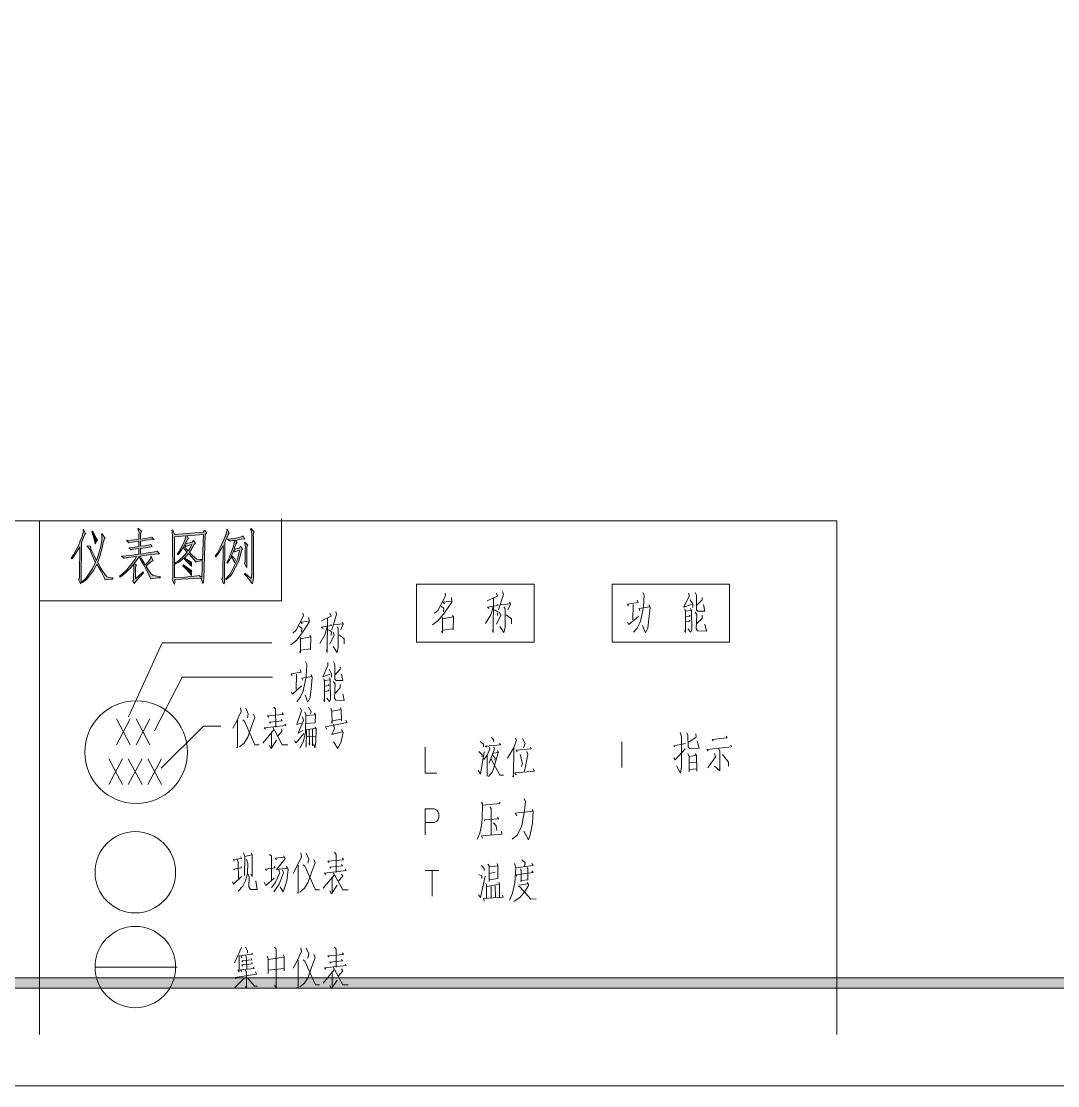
# Model space of a CAD drawing. Header units: millimetres. Extents: x 0 to 829, y 0 to 586.
# Drawn here: x 257.7 to 357.2, y 0 to 102.1 of the extents above; entities that cross this region are included whole.
import ezdxf

# ---------------------------------------------------------------- set-up
doc = ezdxf.new("R2010")
doc.units = ezdxf.units.MM

msp = doc.modelspace()

# ---------------------------------------------------------------- hatches: boundary and pattern name
h = msp.add_hatch(color=0)
h.dxf.hatch_style = 2
h.paths.add_polyline_path([(263.489722, 48.454028), (263.479139, 48.284694), (263.443861, 48.161222), (263.415639, 48.207083), (263.235722, 48.566917), (263.281583, 48.644528), (263.327444, 48.859722), (263.327444, 48.993778), (263.345083, 51.724278), (263.200444, 51.442056), (262.822972, 50.856444), (262.586611, 50.549528), (262.533694, 50.64125), (262.79475, 51.02225), (263.228667, 51.840694), (263.398, 52.274611), (263.570861, 52.708528), (263.704917, 53.24475), (263.669639, 53.347056), (263.722556, 53.389389), (263.923639, 52.962528), (263.902472, 52.983694), (263.831917, 52.884917), (263.779, 52.761444), (263.722556, 52.623861), (263.5885, 52.285194), (263.507361, 52.084111)])
h = msp.add_hatch(color=0)
h.dxf.hatch_style = 2
h.paths.add_polyline_path([(264.590389, 53.209472), (264.742083, 52.92725), (264.967861, 52.521556), (265.038417, 52.398083), (264.996083, 52.285194), (264.897306, 52.084111), (264.840861, 51.992389), (264.795, 52.197), (264.632722, 52.772028), (264.516306, 53.142444)])
h = msp.add_hatch(color=0)
h.dxf.hatch_style = 2
h.paths.add_polyline_path([(270.125472, 48.655111), (270.100778, 48.792694), (269.550444, 49.861611), (269.024806, 50.8), (268.908389, 50.605972), (268.682611, 50.267306), (268.576778, 50.122667), (268.791972, 49.94275), (268.746111, 49.875722), (268.70025, 49.681694), (268.70025, 49.558222), (268.682611, 48.633944), (269.423444, 49.311278), (269.458722, 49.219556), (269.08125, 48.803278), (268.647333, 48.284694), (268.594417, 48.182389), (268.4145, 48.454028), (268.467417, 48.489306), (268.520333, 48.633944), (268.520333, 48.746833), (268.537972, 49.604083), (268.537972, 49.748722), (268.530917, 49.9745), (268.520333, 50.055639), (268.421556, 49.932167), (268.174611, 49.649944), (268.026444, 49.491194), (267.87475, 49.332444), (267.476111, 48.993778), (267.222111, 48.813861), (267.169194, 48.905583), (267.412611, 49.096083), (267.857111, 49.519417), (268.061722, 49.748722), (268.262806, 49.981556), (268.629694, 50.503667), (268.791972, 50.8), (268.259278, 50.729444), (267.645444, 50.64125), (267.564306, 50.616556), (267.349111, 50.821167), (267.500806, 50.821167), (268.340417, 50.912889), (269.024806, 51.001083), (269.024806, 51.540833), (268.693194, 51.509083), (268.312194, 51.452639), (268.269861, 51.431472), (268.068778, 51.632556), (268.1605, 51.621972), (268.63675, 51.678417), (269.024806, 51.745444), (269.024806, 52.242861), (268.601472, 52.197), (268.114639, 52.129972), (268.051139, 52.105278), (267.835944, 52.331056), (267.945306, 52.331056), (268.537972, 52.3875), (269.024806, 52.443944), (269.024806, 52.849639), (269.035389, 53.05425), (268.982472, 53.347056), (268.918972, 53.43525), (268.95425, 53.502278), (269.296444, 53.188306), (269.232944, 53.142444), (269.180028, 52.941361), (269.187083, 52.782611), (269.187083, 52.465111), (269.603361, 52.510972), (270.143111, 52.602694), (270.270111, 52.648556), (270.485306, 52.422778), (270.35125, 52.422778), (269.702139, 52.341639), (269.187083, 52.264028), (269.187083, 51.766611), (269.585722, 51.823056), (270.054917, 51.914778), (270.125472, 51.946528), (270.305389, 51.745444), (270.217194, 51.724278), (269.656278, 51.632556), (269.187083, 51.565528), (269.187083, 51.02225), (269.910278, 51.124556), (270.711083, 51.262139), (270.792222, 51.293889), (271.010944, 51.046944), (270.873361, 51.046944), (269.9385, 50.934056), (269.134167, 50.821167), (269.250583, 50.630667), (269.504583, 50.210861), (269.638639, 49.988611), (269.737417, 50.076806), (269.924389, 50.284944), (270.009056, 50.404889), (270.093722, 50.521306), (270.171333, 50.718861), (270.16075, 50.8), (270.217194, 50.821167), (270.379472, 50.348444), (270.333611, 50.369611), (270.199556, 50.313167), (270.107833, 50.235556), (270.019639, 50.154417), (269.818556, 49.963917), (269.712722, 49.851028), (269.9385, 49.480611), (270.238361, 49.060806), (270.315972, 49.018472), (270.393583, 48.972611), (270.767528, 48.895), (271.063861, 48.859722), (271.063861, 48.725667), (270.831028, 48.725667), (270.361833, 48.690389)])
h = msp.add_hatch(color=0)
h.paths.add_polyline_path([(275.321889, 53.301194), (275.537083, 53.05425), (275.374806, 52.849639), (275.321889, 50.810583), (275.251333, 48.633944), (275.24075, 48.499889), (275.226639, 48.362306), (275.180778, 48.235306), (275.149028, 48.238833), (275.117278, 48.245889), (275.05025, 48.475194), (275.014972, 48.700972), (272.471444, 48.566917), (272.4785, 48.351722), (272.453806, 48.136528), (272.415, 48.136528), (272.217444, 48.566917), (272.245667, 48.644528), (272.273889, 48.813861), (272.273889, 48.905583), (272.252722, 52.578), (272.252722, 52.793194), (272.228028, 53.153028), (272.199806, 53.301194), (272.273889, 53.347056), (272.453806, 52.8955), (275.17725, 53.121278)])
h.paths.add_polyline_path([(272.453806, 48.746833), (273.427472, 48.813861), (274.598694, 48.916167), (274.79625, 48.951444), (275.032611, 48.768), (275.057306, 48.849139), (275.096111, 49.660528), (275.103167, 50.394306), (274.454056, 50.256722), (274.482278, 50.281417), (274.140083, 50.687111), (273.769667, 51.068111), (273.498028, 50.754139), (272.866556, 50.246139), (272.506722, 50.055639), (272.471444, 50.143833), (272.778361, 50.348444), (273.371028, 50.877611), (273.660306, 51.205694), (273.596806, 51.262139), (273.39925, 51.484389), (273.265194, 51.653722), (273.191111, 51.519667), (272.947694, 51.170417), (272.778361, 50.955222), (272.704278, 51.02225), (272.975917, 51.417361), (273.409833, 52.285194), (273.572111, 52.761444), (272.436167, 52.669722)])
h.paths.add_polyline_path([(274.274139, 52.309889), (274.471694, 52.059417), (274.327056, 51.946528), (274.210639, 51.699583), (273.984861, 51.329167), (273.879028, 51.205694), (274.101278, 50.955222), (274.418778, 50.651833), (274.5105, 50.595389), (274.598694, 50.538944), (274.905611, 50.493083), (275.120806, 50.503667), (275.212528, 52.8955), (273.642667, 52.761444), (273.787306, 52.510972), (273.752028, 52.500389), (273.685, 52.426306), (273.65325, 52.366333), (273.6215, 52.302833), (273.52625, 52.129972), (273.46275, 52.017083), (274.147139, 52.151139)])
h.paths.add_polyline_path([(273.46275, 51.699583), (273.46275, 51.667833), (273.508611, 51.586694), (273.554472, 51.540833), (273.596806, 51.4985), (273.695583, 51.385611), (273.752028, 51.318583), (273.840222, 51.442056), (274.020139, 51.756028), (274.111861, 51.946528), (273.879028, 51.8795), (273.579167, 51.791306), (273.515667, 51.766611), (273.427472, 51.925361), (273.318111, 51.699583)])
h = msp.add_hatch(color=0)
h.dxf.hatch_style = 2
h.paths.add_polyline_path([(276.979944, 48.612778), (277.032861, 48.690389), (277.078722, 48.859722), (277.068139, 48.951444), (277.106944, 51.837167), (276.951722, 51.554944), (276.602472, 51.011667), (276.401389, 50.754139), (276.348472, 50.842333), (276.521333, 51.078694), (276.898806, 51.78425), (277.106944, 52.253444), (277.315083, 52.719111), (277.484417, 53.290611), (277.449139, 53.389389), (277.502056, 53.414083), (277.681972, 52.983694), (277.664333, 52.997806), (277.597306, 52.8955), (277.547917, 52.782611), (277.498528, 52.669722), (277.357417, 52.366333), (277.269222, 52.172306), (277.230417, 48.454028), (277.241, 48.295278), (277.205722, 48.171806), (277.159861, 48.207083)])
h = msp.add_hatch(color=0)
h.dxf.hatch_style = 2
h.paths.add_polyline_path([(280.010306, 48.972611), (280.010306, 48.725667), (279.946806, 48.319972), (279.883306, 48.161222), (279.738667, 48.408167), (279.378833, 48.870306), (279.163639, 49.0855), (279.198917, 49.173694), (279.81275, 48.679806), (279.830389, 48.824444), (279.848028, 49.11725), (279.848028, 49.265417), (279.848028, 52.669722), (279.855083, 52.941361), (279.802167, 53.301194), (279.738667, 53.389389), (279.791583, 53.459944), (280.0985, 53.121278), (280.045583, 53.086), (279.999722, 52.849639), (280.010306, 52.648556)])
h = msp.add_hatch(color=0)
h.dxf.hatch_style = 2
h.paths.add_polyline_path([(265.726333, 48.542222), (265.772194, 48.5775), (265.401778, 49.332444), (264.9855, 50.055639), (264.689167, 49.470028), (264.004778, 48.588083), (263.616722, 48.295278), (263.560278, 48.362306), (263.930694, 48.690389), (264.579806, 49.62525), (264.8585, 50.235556), (264.777361, 50.404889), (264.576278, 50.856444), (264.452806, 51.135139), (264.332861, 51.417361), (264.12825, 51.710167), (264.047111, 51.724278), (264.06475, 51.812472), (264.389306, 51.766611), (264.371667, 51.734861), (264.403417, 51.576111), (264.452806, 51.452639), (264.502194, 51.329167), (264.759722, 50.810583), (264.967861, 50.415472), (265.1125, 50.867028), (265.324167, 51.639611), (265.391194, 51.960639), (265.458222, 52.281667), (265.482917, 52.761444), (265.437056, 52.916667), (265.489972, 52.962528), (265.77925, 52.510972), (265.726333, 52.479222), (265.602861, 52.122917), (265.535833, 51.801889), (265.468806, 51.480861), (265.2395, 50.697694), (265.077222, 50.235556), (265.281833, 49.840444), (265.557, 49.357139), (265.627556, 49.265417), (265.694583, 49.173694), (265.828639, 49.007889), (265.895667, 48.92675), (265.962694, 48.849139), (266.283722, 48.746833), (266.537722, 48.725667), (266.537722, 48.612778)])
h = msp.add_hatch(color=0)
h.dxf.hatch_style = 2
h.paths.add_polyline_path([(278.260528, 50.549528), (278.249944, 50.461333), (278.22525, 50.281417), (278.207611, 50.189694), (278.133528, 50.32375), (277.97125, 50.616556), (277.883056, 50.775306), (277.801917, 50.605972), (277.618472, 50.292), (277.519694, 50.143833), (277.449139, 50.210861), (277.720778, 50.708278), (278.09825, 51.766611), (278.207611, 52.331056), (278.024167, 52.309889), (277.808972, 52.264028), (277.773694, 52.242861), (277.537333, 52.465111), (277.657278, 52.465111), (278.055917, 52.510972), (278.341667, 52.556833), (278.623889, 52.602694), (278.962556, 52.705), (279.019, 52.761444), (279.198917, 52.465111), (279.089556, 52.479222), (278.638, 52.408667), (278.295806, 52.331056), (278.440444, 52.084111), (278.405167, 52.073528), (278.341667, 51.992389), (278.313444, 51.925361), (278.28875, 51.858333), (278.214667, 51.643139), (278.168806, 51.4985), (278.673278, 51.586694), (278.782639, 51.766611), (278.980194, 51.519667), (278.856722, 51.360917), (278.648583, 50.426056), (277.918333, 49.018472), (277.396222, 48.542222), (277.357417, 48.655111), (277.826611, 49.141944), (278.486306, 50.493083), (278.673278, 51.360917), (278.503944, 51.329167), (278.28875, 51.272722), (278.242889, 51.248028), (278.133528, 51.385611), (278.09825, 51.272722), (277.988889, 51.011667), (277.918333, 50.867028), (278.03475, 50.764722), (278.207611, 50.605972)])
h = msp.add_hatch(color=0)
h.dxf.hatch_style = 2
h.paths.add_polyline_path([(279.163639, 50.122667), (279.198917, 50.179111), (279.234194, 50.348444), (279.234194, 50.461333), (279.234194, 51.519667), (279.244778, 51.724278), (279.205972, 52.027667), (279.163639, 52.129972), (279.198917, 52.172306), (279.467028, 51.858333), (279.424694, 51.812472), (279.385889, 51.621972), (279.396472, 51.473806), (279.396472, 49.988611), (279.396472, 49.840444), (279.36825, 49.727556), (279.343556, 49.762833)])
h = msp.add_hatch(color=0)
h.dxf.hatch_style = 2
h.paths.add_polyline_path([(273.445111, 50.64125), (273.635611, 50.503667), (273.939, 50.313167), (274.058944, 50.256722), (274.066, 50.143833), (274.066, 49.94275), (274.058944, 49.851028), (273.939, 49.9745), (273.607389, 50.313167), (273.392194, 50.528361)])
h = msp.add_hatch(color=0)
h.dxf.hatch_style = 2
h.paths.add_polyline_path([(274.058944, 49.445333), (274.066, 49.321861), (274.066, 49.0855), (274.058944, 48.972611), (273.903722, 49.173694), (273.498028, 49.635833), (273.247556, 49.896889), (273.318111, 49.988611), (273.554472, 49.805167), (273.921361, 49.537056)])
h = msp.add_hatch(color=0)
h.dxf.hatch_style = 2
h.paths.add_polyline_path([(24.154694, 9.36625), (25.142472, 10.3505), (818.80075, 10.3505), (819.788528, 9.36625)])

# ---------------------------------------------------------------- linework, layer by layer
at = {"color": 0, "lineweight": 0}
for points in [[(0, 0), (0, 585.632278), (829.154778, 585.632278), (829.154778, 0)], [(263.489722, 48.454028), (263.479139, 48.284694), (263.443861, 48.161222), (263.415639, 48.207083), (263.235722, 48.566917), (263.281583, 48.644528), (263.327444, 48.859722), (263.327444, 48.993778), (263.345083, 51.724278), (263.200444, 51.442056), (262.822972, 50.856444), (262.586611, 50.549528), (262.533694, 50.64125), (262.79475, 51.02225), (263.228667, 51.840694), (263.398, 52.274611), (263.570861, 52.708528), (263.704917, 53.24475), (263.669639, 53.347056), (263.722556, 53.389389), (263.923639, 52.962528), (263.902472, 52.983694), (263.831917, 52.884917), (263.779, 52.761444), (263.722556, 52.623861), (263.5885, 52.285194), (263.507361, 52.084111)], [(264.590389, 53.209472), (264.742083, 52.92725), (264.967861, 52.521556), (265.038417, 52.398083), (264.996083, 52.285194), (264.897306, 52.084111), (264.840861, 51.992389), (264.795, 52.197), (264.632722, 52.772028), (264.516306, 53.142444)], [(270.125472, 48.655111), (270.100778, 48.792694), (269.550444, 49.861611), (269.024806, 50.8), (268.908389, 50.605972), (268.682611, 50.267306), (268.576778, 50.122667), (268.791972, 49.94275), (268.746111, 49.875722), (268.70025, 49.681694), (268.70025, 49.558222), (268.682611, 48.633944), (269.423444, 49.311278), (269.458722, 49.219556), (269.08125, 48.803278), (268.647333, 48.284694), (268.594417, 48.182389), (268.4145, 48.454028), (268.467417, 48.489306), (268.520333, 48.633944), (268.520333, 48.746833), (268.537972, 49.604083), (268.537972, 49.748722), (268.530917, 49.9745), (268.520333, 50.055639), (268.421556, 49.932167), (268.174611, 49.649944), (268.026444, 49.491194), (267.87475, 49.332444), (267.476111, 48.993778), (267.222111, 48.813861), (267.169194, 48.905583), (267.412611, 49.096083), (267.857111, 49.519417), (268.061722, 49.748722), (268.262806, 49.981556), (268.629694, 50.503667), (268.791972, 50.8), (268.259278, 50.729444), (267.645444, 50.64125), (267.564306, 50.616556), (267.349111, 50.821167), (267.500806, 50.821167), (268.340417, 50.912889), (269.024806, 51.001083), (269.024806, 51.540833), (268.693194, 51.509083), (268.312194, 51.452639), (268.269861, 51.431472), (268.068778, 51.632556), (268.1605, 51.621972), (268.63675, 51.678417), (269.024806, 51.745444), (269.024806, 52.242861), (268.601472, 52.197), (268.114639, 52.129972), (268.051139, 52.105278), (267.835944, 52.331056), (267.945306, 52.331056), (268.537972, 52.3875), (269.024806, 52.443944), (269.024806, 52.849639), (269.035389, 53.05425), (268.982472, 53.347056), (268.918972, 53.43525), (268.95425, 53.502278), (269.296444, 53.188306), (269.232944, 53.142444), (269.180028, 52.941361), (269.187083, 52.782611), (269.187083, 52.465111), (269.603361, 52.510972), (270.143111, 52.602694), (270.270111, 52.648556), (270.485306, 52.422778), (270.35125, 52.422778), (269.702139, 52.341639), (269.187083, 52.264028), (269.187083, 51.766611), (269.585722, 51.823056), (270.054917, 51.914778), (270.125472, 51.946528), (270.305389, 51.745444), (270.217194, 51.724278), (269.656278, 51.632556), (269.187083, 51.565528), (269.187083, 51.02225), (269.910278, 51.124556), (270.711083, 51.262139), (270.792222, 51.293889), (271.010944, 51.046944), (270.873361, 51.046944), (269.9385, 50.934056), (269.134167, 50.821167), (269.250583, 50.630667), (269.504583, 50.210861), (269.638639, 49.988611), (269.737417, 50.076806), (269.924389, 50.284944), (270.009056, 50.404889), (270.093722, 50.521306), (270.171333, 50.718861), (270.16075, 50.8), (270.217194, 50.821167), (270.379472, 50.348444), (270.333611, 50.369611), (270.199556, 50.313167), (270.107833, 50.235556), (270.019639, 50.154417), (269.818556, 49.963917), (269.712722, 49.851028), (269.9385, 49.480611), (270.238361, 49.060806), (270.315972, 49.018472), (270.393583, 48.972611), (270.767528, 48.895), (271.063861, 48.859722), (271.063861, 48.725667), (270.831028, 48.725667), (270.361833, 48.690389)], [(275.321889, 53.301194), (275.537083, 53.05425), (275.374806, 52.849639), (275.321889, 50.810583), (275.251333, 48.633944), (275.24075, 48.499889), (275.226639, 48.362306), (275.180778, 48.235306), (275.149028, 48.238833), (275.117278, 48.245889), (275.05025, 48.475194), (275.014972, 48.700972), (272.471444, 48.566917), (272.4785, 48.351722), (272.453806, 48.136528), (272.415, 48.136528), (272.217444, 48.566917), (272.245667, 48.644528), (272.273889, 48.813861), (272.273889, 48.905583), (272.252722, 52.578), (272.252722, 52.793194), (272.228028, 53.153028), (272.199806, 53.301194), (272.273889, 53.347056), (272.453806, 52.8955), (275.17725, 53.121278)], [(276.979944, 48.612778), (277.032861, 48.690389), (277.078722, 48.859722), (277.068139, 48.951444), (277.106944, 51.837167), (276.951722, 51.554944), (276.602472, 51.011667), (276.401389, 50.754139), (276.348472, 50.842333), (276.521333, 51.078694), (276.898806, 51.78425), (277.106944, 52.253444), (277.315083, 52.719111), (277.484417, 53.290611), (277.449139, 53.389389), (277.502056, 53.414083), (277.681972, 52.983694), (277.664333, 52.997806), (277.597306, 52.8955), (277.547917, 52.782611), (277.498528, 52.669722), (277.357417, 52.366333), (277.269222, 52.172306), (277.230417, 48.454028), (277.241, 48.295278), (277.205722, 48.171806), (277.159861, 48.207083)], [(280.010306, 48.972611), (280.010306, 48.725667), (279.946806, 48.319972), (279.883306, 48.161222), (279.738667, 48.408167), (279.378833, 48.870306), (279.163639, 49.0855), (279.198917, 49.173694), (279.81275, 48.679806), (279.830389, 48.824444), (279.848028, 49.11725), (279.848028, 49.265417), (279.848028, 52.669722), (279.855083, 52.941361), (279.802167, 53.301194), (279.738667, 53.389389), (279.791583, 53.459944), (280.0985, 53.121278), (280.045583, 53.086), (279.999722, 52.849639), (280.010306, 52.648556)], [(265.726333, 48.542222), (265.772194, 48.5775), (265.401778, 49.332444), (264.9855, 50.055639), (264.689167, 49.470028), (264.004778, 48.588083), (263.616722, 48.295278), (263.560278, 48.362306), (263.930694, 48.690389), (264.579806, 49.62525), (264.8585, 50.235556), (264.777361, 50.404889), (264.576278, 50.856444), (264.452806, 51.135139), (264.332861, 51.417361), (264.12825, 51.710167), (264.047111, 51.724278), (264.06475, 51.812472), (264.389306, 51.766611), (264.371667, 51.734861), (264.403417, 51.576111), (264.452806, 51.452639), (264.502194, 51.329167), (264.759722, 50.810583), (264.967861, 50.415472), (265.1125, 50.867028), (265.324167, 51.639611), (265.391194, 51.960639), (265.458222, 52.281667), (265.482917, 52.761444), (265.437056, 52.916667), (265.489972, 52.962528), (265.77925, 52.510972), (265.726333, 52.479222), (265.602861, 52.122917), (265.535833, 51.801889), (265.468806, 51.480861), (265.2395, 50.697694), (265.077222, 50.235556), (265.281833, 49.840444), (265.557, 49.357139), (265.627556, 49.265417), (265.694583, 49.173694), (265.828639, 49.007889), (265.895667, 48.92675), (265.962694, 48.849139), (266.283722, 48.746833), (266.537722, 48.725667), (266.537722, 48.612778)], [(272.453806, 48.746833), (273.427472, 48.813861), (274.598694, 48.916167), (274.79625, 48.951444), (275.032611, 48.768), (275.057306, 48.849139), (275.096111, 49.660528), (275.103167, 50.394306), (274.454056, 50.256722), (274.482278, 50.281417), (274.140083, 50.687111), (273.769667, 51.068111), (273.498028, 50.754139), (272.866556, 50.246139), (272.506722, 50.055639), (272.471444, 50.143833), (272.778361, 50.348444), (273.371028, 50.877611), (273.660306, 51.205694), (273.596806, 51.262139), (273.39925, 51.484389), (273.265194, 51.653722), (273.191111, 51.519667), (272.947694, 51.170417), (272.778361, 50.955222), (272.704278, 51.02225), (272.975917, 51.417361), (273.409833, 52.285194), (273.572111, 52.761444), (272.436167, 52.669722)], [(274.274139, 52.309889), (274.471694, 52.059417), (274.327056, 51.946528), (274.210639, 51.699583), (273.984861, 51.329167), (273.879028, 51.205694), (274.101278, 50.955222), (274.418778, 50.651833), (274.5105, 50.595389), (274.598694, 50.538944), (274.905611, 50.493083), (275.120806, 50.503667), (275.212528, 52.8955), (273.642667, 52.761444), (273.787306, 52.510972), (273.752028, 52.500389), (273.685, 52.426306), (273.65325, 52.366333), (273.6215, 52.302833), (273.52625, 52.129972), (273.46275, 52.017083), (274.147139, 52.151139)], [(278.260528, 50.549528), (278.249944, 50.461333), (278.22525, 50.281417), (278.207611, 50.189694), (278.133528, 50.32375), (277.97125, 50.616556), (277.883056, 50.775306), (277.801917, 50.605972), (277.618472, 50.292), (277.519694, 50.143833), (277.449139, 50.210861), (277.720778, 50.708278), (278.09825, 51.766611), (278.207611, 52.331056), (278.024167, 52.309889), (277.808972, 52.264028), (277.773694, 52.242861), (277.537333, 52.465111), (277.657278, 52.465111), (278.055917, 52.510972), (278.341667, 52.556833), (278.623889, 52.602694), (278.962556, 52.705), (279.019, 52.761444), (279.198917, 52.465111), (279.089556, 52.479222), (278.638, 52.408667), (278.295806, 52.331056), (278.440444, 52.084111), (278.405167, 52.073528), (278.341667, 51.992389), (278.313444, 51.925361), (278.28875, 51.858333), (278.214667, 51.643139), (278.168806, 51.4985), (278.673278, 51.586694), (278.782639, 51.766611), (278.980194, 51.519667), (278.856722, 51.360917), (278.648583, 50.426056), (277.918333, 49.018472), (277.396222, 48.542222), (277.357417, 48.655111), (277.826611, 49.141944), (278.486306, 50.493083), (278.673278, 51.360917), (278.503944, 51.329167), (278.28875, 51.272722), (278.242889, 51.248028), (278.133528, 51.385611), (278.09825, 51.272722), (277.988889, 51.011667), (277.918333, 50.867028), (278.03475, 50.764722), (278.207611, 50.605972)], [(279.163639, 50.122667), (279.198917, 50.179111), (279.234194, 50.348444), (279.234194, 50.461333), (279.234194, 51.519667), (279.244778, 51.724278), (279.205972, 52.027667), (279.163639, 52.129972), (279.198917, 52.172306), (279.467028, 51.858333), (279.424694, 51.812472), (279.385889, 51.621972), (279.396472, 51.473806), (279.396472, 49.988611), (279.396472, 49.840444), (279.36825, 49.727556), (279.343556, 49.762833)], [(273.46275, 51.699583), (273.46275, 51.667833), (273.508611, 51.586694), (273.554472, 51.540833), (273.596806, 51.4985), (273.695583, 51.385611), (273.752028, 51.318583), (273.840222, 51.442056), (274.020139, 51.756028), (274.111861, 51.946528), (273.879028, 51.8795), (273.579167, 51.791306), (273.515667, 51.766611), (273.427472, 51.925361), (273.318111, 51.699583)], [(273.445111, 50.64125), (273.635611, 50.503667), (273.939, 50.313167), (274.058944, 50.256722), (274.066, 50.143833), (274.066, 49.94275), (274.058944, 49.851028), (273.939, 49.9745), (273.607389, 50.313167), (273.392194, 50.528361)], [(274.058944, 49.445333), (274.066, 49.321861), (274.066, 49.0855), (274.058944, 48.972611), (273.903722, 49.173694), (273.498028, 49.635833), (273.247556, 49.896889), (273.318111, 49.988611), (273.554472, 49.805167), (273.921361, 49.537056)], [(295.677167, 42.562639), (306.955472, 42.562639), (306.955472, 48.143583), (295.677167, 48.143583)], [(314.441417, 42.562639), (325.719722, 42.562639), (325.719722, 48.143583), (314.441417, 48.143583)], [(24.154694, 9.36625), (25.142472, 10.3505), (818.80075, 10.3505), (819.788528, 9.36625)]]:
    msp.add_lwpolyline(points, close=True, dxfattribs=at)
for points in [[(336.024361, 54.19725), (24.648583, 54.19725)], [(259.496278, 54.19725), (259.496278, 4.903611)], [(282.705528, 46.534917), (282.705528, 54.4195)], [(336.024361, 54.19725), (336.024361, 4.903611)], [(298.464111, 47.018222), (298.047833, 46.203306), (297.705639, 45.617694), (297.388139, 45.356639)], [(298.464111, 47.018222), (298.414722, 47.279278)], [(303.452389, 46.986472), (303.332444, 47.279278)], [(304.016833, 47.14875), (303.526472, 45.681194)], [(304.016833, 47.14875), (303.918056, 47.441556)], [(317.521167, 47.08525), (317.447083, 45.94225), (317.154278, 44.541722), (316.836778, 43.920833), (316.494583, 43.52925)], [(317.521167, 47.08525), (317.397694, 47.346306)], [(321.825056, 46.986472), (321.803889, 47.279278)], [(322.534139, 47.08525), (322.414194, 47.346306)], [(322.534139, 47.08525), (322.534139, 45.681194), (322.657611, 45.550667), (323.342, 45.550667), (323.222056, 46.171556)], [(259.496278, 46.534917), (282.705528, 46.534917)], [(298.340639, 46.235056), (298.241861, 46.400861), (299.049722, 46.496111), (299.025028, 46.855944), (299.049722, 46.400861), (298.340639, 45.388389), (297.779722, 44.67225), (297.190583, 44.213639)], [(298.023139, 46.009278), (298.29125, 45.779972), (298.266556, 45.487167)], [(303.452389, 46.986472), (302.4505, 46.531389)], [(302.623361, 45.779972), (302.475194, 45.9105), (303.501778, 46.072778), (303.427694, 46.203306)], [(303.036111, 43.4975), (303.060806, 46.824194)], [(303.699333, 46.139806), (304.676528, 46.235056), (304.602444, 46.400861), (304.701222, 46.203306), (304.433111, 45.681194)], [(316.004222, 46.041028), (315.905444, 46.203306), (316.956722, 46.365583), (316.836778, 46.594889)], [(316.445194, 44.704), (316.469889, 46.171556)], [(317.104889, 45.585944), (317.030806, 45.779972), (318.032694, 45.94225), (317.986833, 46.139806), (318.082083, 45.87875), (318.011528, 45.063833), (317.863361, 43.920833), (317.644639, 43.46575), (317.348306, 44.150139)], [(321.825056, 46.986472), (321.313528, 45.9105), (322.047306, 46.171556)], [(322.191944, 46.203306), (321.948528, 46.626639)], [(322.191944, 46.203306), (322.191944, 45.87875)], [(323.098583, 46.626639), (322.534139, 46.072778)], [(323.098583, 46.626639), (323.098583, 46.855944)], [(284.808083, 45.099111), (284.420028, 44.284194), (284.102528, 43.698583), (283.806194, 43.437528)], [(284.808083, 45.099111), (284.762222, 45.360167)], [(287.478611, 45.067361), (286.54375, 44.612278)], [(287.478611, 45.067361), (287.365722, 45.360167)], [(288.00425, 45.229639), (287.549167, 43.762083)], [(288.00425, 45.229639), (287.912528, 45.522444)], [(298.146611, 44.802778), (299.222583, 44.996806), (299.123806, 45.127333), (299.222583, 44.996806), (299.197889, 43.758556), (299.197889, 43.857333), (298.192472, 43.726806)], [(302.817389, 45.194361), (302.305861, 44.344167)], [(302.817389, 45.194361), (303.036111, 45.94225)], [(303.477083, 45.487167), (303.159583, 45.681194)], [(303.769889, 45.159083), (303.332444, 44.280667)], [(303.477083, 45.487167), (303.452389, 45.127333)], [(303.769889, 45.159083), (303.649944, 45.455417)], [(304.066222, 45.94225), (304.186167, 45.779972), (304.186167, 43.987861), (304.066222, 43.4975), (303.674639, 44.083111)], [(304.284944, 45.194361), (304.775306, 44.802778), (304.775306, 44.312417)], [(316.053611, 44.248917), (316.981417, 45.028556)], [(321.482861, 45.487167), (321.482861, 43.4975), (321.387611, 43.691528)], [(321.482861, 45.487167), (321.412306, 45.748222)], [(322.072, 45.617694), (321.458167, 45.550667)], [(321.923833, 45.063833), (321.507556, 44.996806)], [(322.072, 45.617694), (321.973222, 45.811722), (322.072, 45.585944), (322.096694, 43.726806), (321.997917, 43.52925), (321.705111, 43.857333)], [(321.923833, 45.063833), (321.874444, 45.159083)], [(322.558833, 45.226111), (322.414194, 45.455417)], [(322.558833, 45.226111), (322.512972, 43.857333), (322.632917, 43.659778), (323.490167, 43.628028), (323.342, 44.280667)], [(323.098583, 44.834528), (323.073889, 45.159083)], [(284.695194, 44.315944), (284.603472, 44.48175), (285.358417, 44.577), (285.333722, 44.936833), (285.358417, 44.48175), (284.695194, 43.469278), (284.169556, 42.753139), (283.62275, 42.294528)], [(284.398861, 44.090167), (284.649333, 43.860861), (284.628167, 43.568056)], [(286.7025, 43.860861), (286.564917, 43.991389), (287.524472, 44.153667), (287.457444, 44.284194)], [(286.885944, 43.27525), (287.090556, 44.023139)], [(287.090556, 41.578389), (287.11525, 44.905083)], [(288.050111, 44.023139), (288.163, 43.860861), (288.163, 42.06875), (288.050111, 41.578389), (287.683222, 42.164)], [(287.707917, 44.220694), (288.621611, 44.315944), (288.551056, 44.48175), (288.642778, 44.284194), (288.392306, 43.762083)], [(298.167778, 43.46575), (298.167778, 44.933306)], [(316.053611, 44.248917), (315.905444, 44.474694)], [(321.923833, 44.573472), (321.507556, 44.509972)], [(321.923833, 44.573472), (321.84975, 44.67225)], [(323.098583, 44.834528), (322.558833, 44.344167)], [(284.51175, 42.883667), (285.517167, 43.077694), (285.425444, 43.208222), (285.517167, 43.077694), (285.492472, 41.839444), (285.492472, 41.938222), (284.557611, 41.807694)], [(284.536444, 41.546639), (284.536444, 43.014194)], [(286.885944, 43.27525), (286.406167, 42.425056)], [(287.503306, 43.568056), (287.206972, 43.762083)], [(287.774944, 43.239972), (287.365722, 42.361556)], [(287.503306, 43.568056), (287.478611, 43.208222)], [(287.774944, 43.239972), (287.662056, 43.536306)], [(288.254722, 43.27525), (288.713333, 42.883667), (288.713333, 42.393306)], [(298.167778, 43.46575), (298.072528, 43.596278)], [(302.965556, 43.758556), (303.036111, 43.4975)], [(268.0335, 35.411833), (271.254361, 42.495611)], [(271.254361, 42.495611), (281.791833, 42.495611)], [(284.536444, 41.546639), (284.444722, 41.677167)], [(287.023528, 41.839444), (287.090556, 41.578389)], [(283.721528, 39.373528), (283.629806, 39.535806), (284.610528, 39.698083), (284.497639, 39.927389)], [(285.136167, 40.41775), (285.065611, 39.27475), (284.793972, 37.874222), (284.497639, 37.253333), (284.176611, 36.86175)], [(285.136167, 40.41775), (285.01975, 40.678806)], [(287.168167, 40.318972), (286.688389, 39.243), (287.372778, 39.504056)], [(287.168167, 40.318972), (287.143472, 40.611778)], [(287.510361, 39.535806), (287.281056, 39.959139)], [(287.827861, 40.41775), (287.714972, 40.678806)], [(287.827861, 40.41775), (287.827861, 39.013694), (287.944278, 38.883167), (288.582806, 38.883167), (288.466389, 39.504056)], [(288.3535, 39.959139), (287.827861, 39.405278)], [(288.3535, 39.959139), (288.3535, 40.188444)], [(270.531167, 34.043056), (273.187583, 39.193611)], [(273.187583, 39.193611), (281.84475, 39.193611)], [(284.13075, 38.0365), (284.155444, 39.504056)], [(284.748111, 38.918444), (284.677556, 39.112472), (285.615944, 39.27475), (285.570083, 39.472306), (285.661806, 39.21125), (285.59125, 38.396333), (285.453667, 37.253333), (285.249056, 36.79825), (284.977417, 37.482639)], [(286.847139, 38.819667), (286.847139, 36.83), (286.755417, 37.027556)], [(286.847139, 38.819667), (286.780111, 39.080722)], [(287.393944, 38.950194), (286.825972, 38.883167)], [(287.393944, 38.950194), (287.302222, 39.144222), (287.393944, 38.918444), (287.418639, 37.059306), (287.326917, 36.86175), (287.05175, 37.189833)], [(287.510361, 39.535806), (287.510361, 39.21125)], [(283.767389, 37.581417), (283.629806, 37.807194)], [(283.767389, 37.581417), (284.635222, 38.364583)], [(287.259889, 38.396333), (286.871833, 38.329306)], [(287.259889, 37.905972), (286.871833, 37.842472)], [(287.259889, 37.905972), (287.189333, 38.00475)], [(287.259889, 38.396333), (287.214028, 38.495111)], [(287.852556, 38.558611), (287.714972, 38.787917)], [(287.852556, 38.558611), (287.806694, 37.189833), (287.919583, 36.992278), (288.720389, 36.960528), (288.582806, 37.613167)], [(288.3535, 38.167028), (287.852556, 37.676667)], [(288.3535, 38.167028), (288.332333, 38.495111)], [(278.839083, 35.905722), (278.362833, 34.896778), (278.041806, 34.307639)], [(278.839083, 35.905722), (278.772056, 36.265556)], [(279.523472, 35.676417), (279.273, 36.233806)], [(281.488444, 35.351861), (281.375556, 35.482389), (282.857222, 35.612917), (282.7655, 35.775194)], [(281.989389, 36.329056), (282.148139, 36.135028), (282.172833, 34.406417)], [(284.63875, 35.97275), (284.180139, 34.667472), (284.63875, 34.798)], [(284.63875, 35.97275), (284.522333, 36.233806)], [(285.047972, 35.644667), (284.935083, 35.873972)], [(285.573611, 35.873972), (285.298444, 36.329056)], [(285.573611, 35.873972), (285.506583, 35.711694)], [(287.535056, 35.937472), (287.443333, 36.233806)], [(287.535056, 35.937472), (287.55975, 34.798), (287.468028, 34.928528)], [(288.44875, 36.103278), (288.357028, 36.297306), (288.44875, 36.103278), (288.473444, 35.027306), (288.473444, 35.189583), (287.55975, 35.027306)], [(288.44875, 36.103278), (287.55975, 35.937472)], [(266.876389, 32.727194), (268.19225, 35.193111)], [(266.876389, 35.193111), (268.19225, 32.727194)], [(268.756694, 32.727194), (270.069028, 35.193111)], [(268.756694, 35.193111), (270.069028, 32.727194)], [(278.496889, 32.41675), (278.496889, 35.090806)], [(280.140833, 35.320111), (279.823333, 34.469917), (279.481139, 33.460972), (279.11425, 32.875361), (278.680333, 32.515528)], [(279.160111, 34.992028), (279.001361, 35.122556)], [(279.160111, 34.992028), (280.165528, 32.709556), (280.553583, 32.709556)], [(279.523472, 35.676417), (279.435278, 35.288361)], [(280.140833, 35.320111), (280.00325, 35.644667)], [(281.647194, 34.798), (281.555472, 34.896778), (282.7655, 35.027306), (282.673778, 35.157833)], [(284.818667, 35.059056), (284.296556, 33.820806), (284.772806, 34.081861)], [(285.047972, 35.644667), (285.026806, 33.916056), (284.818667, 33.069389), (284.476472, 32.385)], [(284.818667, 35.059056), (284.730472, 35.415361)], [(285.026806, 35.514139), (285.936972, 35.581167), (285.869944, 35.743444), (285.961667, 35.581167), (285.936972, 34.82975), (285.026806, 34.76625)], [(287.055278, 34.177111), (286.921222, 34.438167), (289.02025, 34.8615), (288.882667, 35.090806)], [(271.155583, 30.458833), (275.216056, 34.519306)], [(275.216056, 34.519306), (276.884694, 34.519306)], [(281.968222, 34.145361), (280.916944, 32.875361)], [(281.167417, 34.212389), (281.054528, 34.339389), (283.132389, 34.568694), (283.015972, 34.699222)], [(281.760083, 32.547278), (281.760083, 33.983083)], [(281.968222, 34.145361), (281.897667, 34.374667)], [(282.790194, 32.709556), (282.014083, 34.177111)], [(282.790194, 34.046583), (282.356278, 33.55975)], [(282.790194, 34.046583), (282.673778, 34.244139)], [(284.113111, 32.907111), (284.843361, 33.785528)], [(285.118528, 33.983083), (285.047972, 34.177111)], [(285.118528, 33.983083), (285.093833, 32.483778), (285.047972, 32.614306)], [(286.007528, 34.275889), (285.093833, 34.177111)], [(285.390167, 32.677806), (285.369, 34.177111)], [(285.6865, 34.244139), (285.6865, 32.614306), (285.640639, 32.808333)], [(286.007528, 34.275889), (285.936972, 34.406417), (286.028694, 34.275889), (286.007528, 32.970611), (285.915806, 32.41675), (285.778222, 32.808333)], [(287.697333, 34.699222), (287.785528, 34.275889), (287.535056, 33.690278), (288.561639, 33.951333), (288.473444, 34.177111), (288.632194, 33.884306), (288.427583, 33.037639), (288.106556, 32.35325), (287.697333, 33.005889)], [(321.098333, 33.524472), (320.974861, 33.884306)], [(321.708639, 33.655), (321.609861, 33.852556)], [(322.5165, 33.460972), (322.467111, 33.753778)], [(281.555472, 32.646056), (281.71775, 32.35325), (282.239861, 33.168167)], [(282.790194, 32.709556), (283.312306, 32.709556)], [(284.113111, 32.907111), (283.954361, 33.101139)], [(285.093833, 33.492722), (286.007528, 33.55975)], [(285.344306, 32.840083), (285.390167, 32.677806)], [(302.111833, 32.773056), (301.769639, 33.034111)], [(302.111833, 32.773056), (302.087139, 32.512)], [(302.26, 32.579028), (303.75225, 32.709556), (303.628778, 32.840083)], [(303.092556, 33.196389), (302.870306, 33.425694)], [(303.092556, 33.196389), (303.067861, 33.034111)], [(305.269194, 33.132889), (304.972861, 32.381472), (304.411944, 31.436028)], [(305.269194, 33.132889), (305.170417, 33.362194)], [(306.098222, 32.840083), (305.854806, 33.326917)], [(306.098222, 32.840083), (305.953583, 32.41675)], [(315.365694, 30.532917), (315.365694, 32.995306)], [(320.463333, 32.515528), (320.364556, 32.614306), (321.489917, 32.840083)], [(321.098333, 33.524472), (321.098333, 30.592889), (320.999556, 30.00375), (320.607972, 30.688139)], [(321.708639, 33.655), (321.733333, 32.483778), (321.906194, 32.35325), (322.784611, 32.385), (322.615278, 33.069389)], [(322.5165, 33.460972), (321.758028, 32.938861)], [(324.128694, 33.101139), (324.033444, 33.231667), (325.476306, 33.397472), (325.377528, 33.55975)], [(278.496889, 32.41675), (278.384, 32.4485)], [(296.502667, 32.473194), (296.502667, 30.007278), (297.628028, 30.007278)], [(301.575611, 30.296556), (301.819028, 29.904972), (302.161222, 32.025167)], [(301.967194, 31.764111), (301.649694, 32.056917)], [(301.967194, 31.764111), (301.967194, 31.566556)], [(302.700972, 32.317972), (302.478722, 31.795861), (302.136528, 31.3055)], [(302.26, 32.579028), (302.383472, 32.48025)], [(302.454028, 31.697083), (302.454028, 29.710944), (302.408167, 29.774444)], [(303.53, 31.989889), (303.43475, 32.155694), (303.505306, 31.958139), (303.092556, 30.490583), (302.919694, 30.099), (302.5775, 29.675667)], [(302.700972, 32.317972), (302.626889, 32.512)], [(303.163111, 32.317972), (302.651583, 30.949194)], [(302.993778, 31.697083), (303.2125, 31.436028), (303.187806, 31.242)], [(303.53, 31.989889), (303.043167, 31.926389)], [(303.163111, 32.317972), (303.092556, 32.512)], [(304.997556, 32.41675), (304.972861, 29.643917), (304.877611, 29.742694)], [(305.33975, 32.025167), (305.2445, 32.187444), (306.662667, 32.317972), (306.613278, 32.48025)], [(305.830111, 30.913917), (305.611389, 31.795861)], [(306.366333, 31.795861), (306.024139, 30.197778)], [(306.366333, 31.795861), (306.271083, 32.056917)], [(320.364556, 31.471306), (320.509194, 31.277278), (321.440528, 32.3215)], [(322.565889, 31.732361), (321.832111, 31.601833), (321.708639, 31.894639)], [(322.541194, 31.700611), (322.417722, 31.862889)], [(322.541194, 31.700611), (322.565889, 30.169556)], [(323.666556, 32.123944), (323.543083, 32.254472), (325.889056, 32.515528), (325.843194, 32.677806)], [(324.767222, 32.123944), (324.767222, 30.233056), (324.276861, 30.656389)], [(324.350944, 31.570083), (324.276861, 31.894639)], [(324.767222, 32.123944), (324.64375, 32.35325)], [(325.035333, 31.799389), (325.620944, 31.047972), (325.620944, 30.656389)], [(266.132028, 28.920722), (267.447889, 31.383111)], [(266.132028, 31.383111), (267.447889, 28.920722)], [(268.008806, 28.920722), (269.324667, 31.383111)], [(268.008806, 31.383111), (269.324667, 28.920722)], [(269.889111, 28.920722), (271.201444, 31.383111)], [(269.889111, 31.383111), (271.201444, 28.920722)], [(302.820917, 31.340778), (303.653472, 29.806194), (304.020361, 29.806194)], [(305.830111, 30.913917), (305.731333, 30.621111)], [(321.832111, 31.601833), (321.832111, 30.134278)], [(322.541194, 31.047972), (321.832111, 30.984472)], [(324.350944, 31.570083), (323.617167, 30.494111)], [(305.121028, 30.0355), (306.980167, 30.197778), (306.881389, 30.395333)], [(305.121028, 30.0355), (305.2445, 29.837944)], [(321.832111, 30.331833), (322.565889, 30.395333)], [(301.917806, 27.216806), (301.991889, 27.054528), (301.967194, 25.586972), (301.893111, 24.966083), (301.744944, 24.249944), (301.476833, 23.664333)], [(303.678167, 27.086278), (301.991889, 26.924)], [(302.820917, 26.599444), (302.700972, 26.761722)], [(302.820917, 26.599444), (302.820917, 24.055917)], [(303.678167, 27.086278), (303.653472, 27.216806)], [(306.122917, 27.283833), (306.048833, 26.401889), (305.780722, 24.934333), (305.364444, 24.087667), (304.852917, 23.664333)], [(306.122917, 27.283833), (305.999444, 27.576639)], [(296.502667, 24.091194), (296.502667, 26.557111), (297.349333, 26.557111), (297.628028, 26.440694), (297.723278, 26.32075), (297.818528, 26.087917), (297.818528, 25.735139), (297.723278, 25.498778), (297.628028, 25.382361), (297.349333, 25.265944), (296.502667, 25.265944)], [(302.235306, 25.392944), (302.185917, 25.523472), (303.554694, 25.618722), (303.43475, 25.74925)], [(305.290361, 25.911528), (305.145722, 26.140833), (306.856694, 26.338389), (306.757917, 26.500667), (306.881389, 26.338389), (306.807306, 25.195389), (306.588583, 24.087667), (306.415722, 23.597306), (305.978278, 24.412222)], [(303.043167, 25.227139), (303.311278, 24.934333), (303.385361, 24.47925)], [(301.893111, 23.988889), (303.872194, 24.151167), (303.826333, 24.412222)], [(301.893111, 23.988889), (302.016583, 23.759583)], [(278.154694, 21.551194), (278.108833, 21.713472), (278.863778, 21.81225), (278.793222, 21.974528)], [(278.567444, 21.452417), (278.451028, 21.713472)], [(278.567444, 21.452417), (278.588611, 19.790833)], [(279.181278, 22.009806), (279.068389, 22.334361)], [(279.160111, 22.009806), (279.911528, 22.172083), (279.798639, 22.334361), (279.890361, 22.172083), (279.911528, 20.083639), (279.777472, 20.312944)], [(279.181278, 22.009806), (279.160111, 20.182417)], [(279.481139, 21.321889), (279.364722, 21.74875)], [(281.738917, 22.041556), (281.555472, 22.203833)], [(281.738917, 22.041556), (281.738917, 19.628556)], [(282.105806, 21.844), (282.970111, 21.942778), (282.903083, 22.073306), (283.061833, 21.7805), (282.218694, 20.736278), (283.266444, 20.866806), (283.199417, 21.064361), (283.337, 20.768028), (283.224111, 19.660306), (282.857222, 18.616083), (282.582056, 19.074694)], [(282.105806, 21.844), (282.239861, 21.713472)], [(284.63875, 21.974528), (284.158972, 20.965583), (283.837944, 20.376444)], [(284.63875, 21.974528), (284.568194, 22.334361)], [(285.323139, 21.74875), (285.072667, 22.302611)], [(285.323139, 21.74875), (285.231417, 21.357167)], [(285.936972, 21.388917), (285.802917, 21.713472)], [(287.284583, 21.420667), (287.171694, 21.551194), (288.653361, 21.681722), (288.561639, 21.844)], [(287.785528, 22.397861), (287.947806, 22.203833), (287.968972, 20.475222)], [(305.780722, 21.660556), (306.098222, 21.3995), (306.048833, 21.074944)], [(278.179389, 20.672778), (278.133528, 20.768028), (278.884944, 20.898556), (278.839083, 21.029083)], [(279.481139, 21.321889), (279.456444, 20.411722), (279.297694, 19.727333), (279.001361, 19.138194), (278.54275, 18.683111)], [(281.259139, 20.6375), (281.167417, 20.768028), (282.105806, 20.898556), (282.014083, 21.029083)], [(282.560889, 20.443472), (282.126972, 19.529778), (281.760083, 18.975917)], [(282.903083, 20.443472), (282.493861, 19.33575), (281.968222, 18.616083)], [(282.560889, 20.443472), (282.448, 20.704528)], [(282.903083, 20.443472), (282.811361, 20.704528)], [(284.296556, 18.485556), (284.296556, 21.159611)], [(285.936972, 21.388917), (285.619472, 20.54225), (285.277278, 19.529778), (284.910389, 18.944167), (284.476472, 18.584333)], [(284.95625, 21.064361), (284.7975, 21.191361)], [(284.95625, 21.064361), (285.961667, 18.781889), (286.349722, 18.781889)], [(286.967083, 20.281194), (286.850667, 20.411722), (288.928528, 20.6375), (288.815639, 20.768028)], [(287.443333, 20.866806), (287.355139, 20.965583), (288.561639, 21.096111), (288.473444, 21.226639)], [(287.764361, 20.214167), (287.697333, 20.443472)], [(296.502667, 20.641028), (297.818528, 20.641028)], [(297.158833, 20.641028), (297.158833, 18.175111)], [(302.161222, 20.845639), (301.893111, 21.138444)], [(302.161222, 20.845639), (302.161222, 20.648083)], [(302.626889, 21.106694), (302.528111, 21.268972)], [(302.626889, 21.106694), (302.626889, 19.607389)], [(303.459444, 21.106694), (303.410056, 21.336), (303.459444, 21.106694), (303.484139, 19.900194), (302.651583, 19.769667)], [(303.459444, 21.106694), (302.651583, 21.007917)], [(302.676278, 20.355278), (303.2125, 20.485806)], [(305.071639, 21.336), (305.195111, 20.909139), (305.121028, 19.476861), (304.877611, 18.464389), (304.605972, 17.81175)], [(306.856694, 21.138444), (305.170417, 20.909139)], [(305.290361, 20.094222), (305.195111, 20.22475), (306.856694, 20.454056), (306.733222, 20.616333)], [(305.706639, 20.648083), (305.636083, 20.813889)], [(305.706639, 20.648083), (305.706639, 19.607389), (305.636083, 19.639139)], [(306.246389, 20.944417), (306.345167, 20.813889), (306.345167, 19.769667), (305.731333, 19.702639)], [(306.856694, 21.138444), (306.733222, 21.336)], [(278.017111, 19.561528), (278.108833, 19.33575), (278.884944, 20.083639)], [(279.594028, 20.020139), (279.523472, 20.312944)], [(279.594028, 20.020139), (279.569333, 19.074694), (279.731611, 18.813639), (280.027944, 18.813639), (280.370139, 18.845389), (280.232556, 19.660306)], [(281.213278, 19.205222), (281.054528, 19.498028)], [(281.213278, 19.205222), (282.014083, 19.921361)], [(287.764361, 20.214167), (286.713083, 18.944167)], [(287.55975, 18.616083), (287.55975, 20.051889)], [(288.586333, 18.781889), (287.810222, 20.245917)], [(288.586333, 20.115389), (288.152417, 19.628556)], [(288.586333, 20.115389), (288.473444, 20.312944)], [(301.9425, 20.1295), (301.649694, 20.260028)], [(301.819028, 18.072806), (302.26, 20.094222)], [(301.9425, 20.1295), (301.9425, 19.900194)], [(302.383472, 19.279306), (302.334083, 19.409833)], [(302.429333, 19.117028), (303.628778, 19.346333), (303.579389, 19.540361), (303.628778, 19.346333), (303.628778, 18.041056)], [(306.391028, 19.378083), (306.295778, 19.508611), (306.440417, 19.279306), (306.098222, 18.661944), (305.611389, 18.108083), (304.997556, 17.681222)], [(284.296556, 18.485556), (284.180139, 18.520833)], [(287.355139, 18.714861), (287.513889, 18.422056), (288.039528, 19.236972)], [(288.586333, 18.781889), (289.111972, 18.781889)], [(302.383472, 19.279306), (302.383472, 18.009306)], [(302.845611, 19.117028), (302.845611, 18.009306)], [(303.237194, 18.041056), (303.2125, 19.184056)], [(305.463222, 19.148778), (305.611389, 19.053528), (306.637972, 17.910528), (307.1495, 17.942278)], [(306.391028, 19.378083), (305.487917, 19.247556)], [(301.819028, 18.072806), (301.625, 18.302111)], [(302.111833, 17.977556), (303.995667, 18.108083), (303.921583, 18.270361)], [(302.111833, 17.977556), (302.161222, 17.7165)], [(279.456444, 12.939889), (279.251833, 13.299722)], [(282.03525, 13.299722), (282.194, 13.102167), (282.194, 9.387417), (282.03525, 9.648472)], [(287.785528, 13.299722), (287.947806, 13.102167), (287.968972, 11.377083)], [(278.200556, 11.800417), (278.863778, 13.267972)], [(278.634472, 12.516556), (278.659167, 10.918472), (278.521583, 11.116028)], [(278.909639, 12.28725), (278.817917, 12.484806), (279.936222, 12.615333), (279.869194, 12.710583)], [(279.364722, 12.2555), (279.297694, 12.484806)], [(279.456444, 12.939889), (279.435278, 12.745861)], [(281.417889, 12.22375), (281.329694, 12.417778)], [(282.970111, 12.322528), (281.417889, 12.124972)], [(282.970111, 12.322528), (282.857222, 12.548306)], [(282.970111, 12.322528), (282.970111, 11.01725)], [(284.63875, 12.876389), (284.158972, 11.863917), (283.837944, 11.278306)], [(285.936972, 12.28725), (285.619472, 11.440583), (285.277278, 10.428111), (284.910389, 9.8425), (284.476472, 9.482667)], [(284.63875, 12.876389), (284.568194, 13.232694)], [(285.323139, 12.647083), (285.072667, 13.200944)], [(285.323139, 12.647083), (285.231417, 12.2555)], [(285.936972, 12.28725), (285.802917, 12.615333)], [(287.284583, 12.322528), (287.171694, 12.453056), (288.653361, 12.580056), (288.561639, 12.745861)], [(272.704278, 11.384139), (264.816167, 11.384139)], [(278.909639, 10.950222), (278.772056, 11.116028), (280.073806, 11.246556), (279.982083, 11.377083)], [(279.001361, 11.895667), (278.909639, 11.994444), (279.8445, 12.093222), (279.798639, 12.22375)], [(279.001361, 11.472333), (278.909639, 11.602861), (279.911528, 11.701639), (279.869194, 11.832167)], [(279.364722, 12.2555), (279.389417, 11.179528)], [(281.417889, 12.22375), (281.417889, 10.756194)], [(281.417889, 11.08075), (282.970111, 11.246556)], [(284.296556, 9.387417), (284.296556, 12.061472)], [(284.95625, 11.962694), (284.7975, 12.093222)], [(284.95625, 11.962694), (285.961667, 9.680222), (286.349722, 9.680222)], [(286.967083, 11.179528), (286.850667, 11.310056), (288.928528, 11.539361), (288.815639, 11.669889)], [(287.443333, 11.765139), (287.355139, 11.863917), (288.561639, 11.994444), (288.473444, 12.124972)], [(287.764361, 11.116028), (287.697333, 11.341806)], [(279.135417, 10.332861), (278.22525, 9.419167)], [(278.362833, 10.265833), (278.271111, 10.396361), (280.324278, 10.689167), (280.211389, 10.918472)], [(279.343556, 10.886722), (279.227139, 11.08075)], [(279.343556, 10.886722), (279.343556, 9.352139), (279.251833, 9.517944)], [(279.435278, 10.364611), (280.119667, 9.549694), (280.416, 9.549694)], [(287.764361, 11.116028), (286.713083, 9.8425)], [(287.55975, 9.517944), (287.55975, 10.950222)], [(288.586333, 9.680222), (287.810222, 11.147778)], [(288.586333, 11.01725), (288.152417, 10.526889)], [(288.586333, 11.01725), (288.473444, 11.211278)], [(284.296556, 9.387417), (284.180139, 9.419167)], [(287.355139, 9.613194), (287.513889, 9.320389), (288.039528, 10.135306)], [(288.586333, 9.680222), (289.111972, 9.680222)]]:
    msp.add_lwpolyline(points, dxfattribs=at)
msp.add_circle((268.760222, 32.014583), 4.928306, dxfattribs=at)
for centre in [(268.680847, 20.487569), (268.680847, 11.385903)]:
    msp.add_ellipse(centre, major_axis=(0, 3.903486), ratio=0.990059, start_param=0, end_param=6.283185, dxfattribs=at)

doc.saveas('drawing.dxf')
